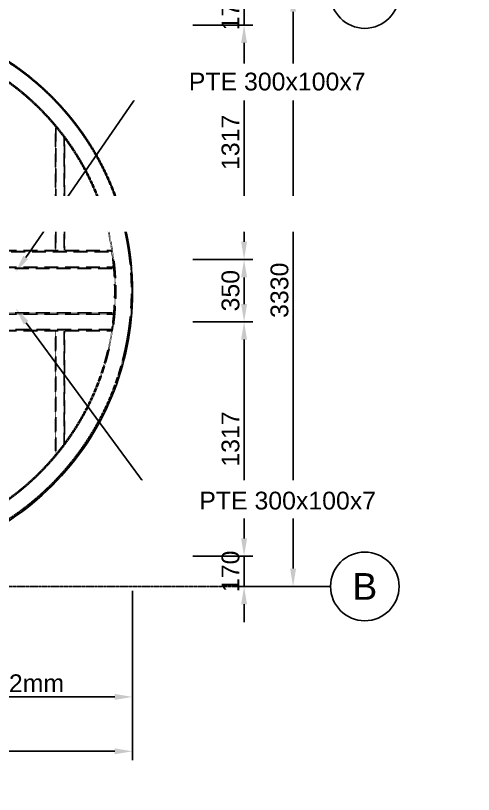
# Model space of a CAD drawing. Header units: millimetres. Extents: x -59786 to 1889966, y -10432 to 69447.
# Drawn here: x 19525 to 22100, y 17261 to 21639 of the extents above; entities that cross this region are included whole.
import ezdxf
from ezdxf import colors
from ezdxf.entities.mleader import LeaderData, LeaderLine
from ezdxf.enums import TextEntityAlignment as Align
from ezdxf.math import Vec2, Vec3

# ---------------------------------------------------------------- set-up
doc = ezdxf.new("R2010")
doc.units = ezdxf.units.MM
doc.header["$LTSCALE"] = 0.2
doc.linetypes.add('CENTER', pattern=[50.8, 31.75, -6.35, 6.35, -6.35])
doc.linetypes.add('HIDDEN', pattern=[9.525, 6.35, -3.175])
for name, color, linetype in [('EE-5', 7, 'Continuous'), ('EE-TEXTO 1', 4, 'Continuous'), ('SIM-COTAS', 1, 'Continuous'), ('SIM-EJES', 8, 'CENTER'), ('SIM-OCULTOS', 8, 'HIDDEN'), ('SIM-PELDAÑOS', 5, 'Continuous')]:
    doc.layers.add(name, color=color, linetype=linetype)
doc.styles.add('ARIAL EE', font='arial.ttf')
doc.styles.get("Standard").update_dxf_attribs({"font": 'arial.ttf'})
doc.dimstyles.new('EE 1_STANDAR', dxfattribs={"dimtxt": 2, "dimasz": 2, "dimexe": 1, "dimexo": 0.5, "dimgap": 0.5, "dimtad": 1, "dimdec": 0, "dimdsep": 46, "dimtxsty": 'ARIAL EE', "dimcen": 1.5, "dimclrd": 256, "dimclre": 256, "dimclrt": 2, "dimadec": 0, "dimazin": 0, "dimtfac": 1, "dimtdec": 0, "dimtix": 1, "dimtmove": 0, "dimatfit": 2, "dimfxl": 1, "dimlwd": -1, "dimlwe": -1, "dimarcsym": 0})

# ---------------------------------------------------------------- blocks, each defined once
blk = doc.blocks.new('*D57')
at = {"layer": 'SIM-COTAS', "transparency": 16777216}
for p, q in [((21270.9, 21759.7), (21035.3, 21759.7)), ((21085.3, 21659.7), (21085.3, 18529.7)), ((21270.9, 18429.7), (21035.3, 18429.7))]:
    blk.add_line(p, q, dxfattribs=at)
for points in [[(21068.7, 21659.7), (21102, 21659.7), (21085.3, 21759.7)], [(21068.7, 18529.7), (21102, 18529.7), (21085.3, 18429.7)]]:
    blk.add_solid(points, dxfattribs=at)
at = {"layer": 'SIM-COTAS', "color": 2, "transparency": 16777216, "insert": (21009.2, 20094.7), "char_height": 100, "attachment_point": 5, "rotation": 90, "style": 'ARIAL EE'}
blk.add_mtext('3330', dxfattribs=at)
blk = doc.blocks.new('*D58')
at = {"layer": 'SIM-COTAS', "transparency": 16777216}
for p, q in [((20182.3, 18404.7), (20182.3, 17453.1)), ((18341.7, 17292.1), (18341.7, 17553.1)), ((18441.7, 17503.1), (20082.3, 17503.1))]:
    blk.add_line(p, q, dxfattribs=at)
for points in [[(18441.7, 17519.7), (18441.7, 17486.4), (18341.7, 17503.1)], [(20082.3, 17519.7), (20082.3, 17486.4), (20182.3, 17503.1)]]:
    blk.add_solid(points, dxfattribs=at)
at = {"layer": 'SIM-COTAS', "color": 2, "transparency": 16777216, "insert": (19262, 17579.1), "char_height": 100, "attachment_point": 5, "style": 'ARIAL EE'}
blk.add_mtext('1841', dxfattribs=at)
blk = doc.blocks.new('*D59')
at = {"layer": 'SIM-COTAS', "transparency": 16777216}
for p, q in [((20809.8, 21859.7), (20809.8, 21959.7)), ((21270.9, 21759.7), (20759.8, 21759.7)), ((20809.8, 21759.7), (20809.8, 21584.7)), ((20522.5, 21584.7), (20859.8, 21584.7)), ((20809.8, 21484.7), (20809.8, 21384.7))]:
    blk.add_line(p, q, dxfattribs=at)
for points in [[(20793.1, 21859.7), (20826.5, 21859.7), (20809.8, 21759.7)], [(20793.1, 21484.7), (20826.5, 21484.7), (20809.8, 21584.7)]]:
    blk.add_solid(points, dxfattribs=at)
at = {"layer": 'SIM-COTAS', "color": 2, "transparency": 16777216, "insert": (20733.7, 21672.2), "char_height": 100, "attachment_point": 5, "rotation": 90, "style": 'ARIAL EE'}
blk.add_mtext('175', dxfattribs=at)
blk = doc.blocks.new('*D60')
at = {"layer": 'SIM-COTAS', "transparency": 16777216}
for p, q in [((20522.5, 19917.2), (20859.8, 19917.2)), ((20809.8, 19817.2), (20809.8, 18699.8)), ((20522.5, 18599.8), (20859.8, 18599.8))]:
    blk.add_line(p, q, dxfattribs=at)
for points in [[(20793.1, 19817.2), (20826.5, 19817.2), (20809.8, 19917.2)], [(20793.1, 18699.8), (20826.5, 18699.8), (20809.8, 18599.8)]]:
    blk.add_solid(points, dxfattribs=at)
at = {"layer": 'SIM-COTAS', "color": 2, "transparency": 16777216, "insert": (20733.7, 19258.5), "char_height": 100, "attachment_point": 5, "rotation": 90, "style": 'ARIAL EE'}
blk.add_mtext('1317', dxfattribs=at)
blk = doc.blocks.new('*D61')
at = {"layer": 'SIM-COTAS', "transparency": 16777216}
for p, q in [((20809.8, 18699.8), (20809.8, 18799.8)), ((20522.5, 18599.8), (20859.8, 18599.8)), ((20809.8, 18599.8), (20809.8, 18429.7)), ((21270.9, 18429.7), (20759.8, 18429.7)), ((20809.8, 18329.7), (20809.8, 18229.7))]:
    blk.add_line(p, q, dxfattribs=at)
for points in [[(20793.1, 18699.8), (20826.5, 18699.8), (20809.8, 18599.8)], [(20793.1, 18329.7), (20826.5, 18329.7), (20809.8, 18429.7)]]:
    blk.add_solid(points, dxfattribs=at)
at = {"layer": 'SIM-COTAS', "color": 2, "transparency": 16777216, "insert": (20733.7, 18514.7), "char_height": 100, "attachment_point": 5, "rotation": 90, "style": 'ARIAL EE'}
blk.add_mtext('170', dxfattribs=at)
blk = doc.blocks.new('*D80')
at = {"layer": 'SIM-COTAS', "transparency": 16777216}
for p, q in [((20522.5, 20267.2), (20859.8, 20267.2)), ((20809.8, 20017.2), (20809.8, 20167.2)), ((20522.5, 19917.2), (20859.8, 19917.2))]:
    blk.add_line(p, q, dxfattribs=at)
for points in [[(20793.1, 20167.2), (20826.5, 20167.2), (20809.8, 20267.2)], [(20793.1, 20017.2), (20826.5, 20017.2), (20809.8, 19917.2)]]:
    blk.add_solid(points, dxfattribs=at)
at = {"layer": 'SIM-COTAS', "color": 2, "transparency": 16777216, "insert": (20733.7, 20092.2), "char_height": 100, "attachment_point": 5, "rotation": 90, "style": 'ARIAL EE'}
blk.add_mtext('350', dxfattribs=at)
blk = doc.blocks.new('*D81')
at = {"layer": 'SIM-COTAS', "transparency": 16777216}
for p, q in [((20522.5, 21584.7), (20859.8, 21584.7)), ((20809.8, 20367.2), (20809.8, 21484.7)), ((20522.5, 20267.2), (20859.8, 20267.2))]:
    blk.add_line(p, q, dxfattribs=at)
for points in [[(20793.1, 21484.7), (20826.5, 21484.7), (20809.8, 21584.7)], [(20793.1, 20367.2), (20826.5, 20367.2), (20809.8, 20267.2)]]:
    blk.add_solid(points, dxfattribs=at)
at = {"layer": 'SIM-COTAS', "color": 2, "transparency": 16777216, "insert": (20733.7, 20926), "char_height": 100, "attachment_point": 5, "rotation": 90, "style": 'ARIAL EE'}
blk.add_mtext('1317', dxfattribs=at)
blk = doc.blocks.new('*D82')
at = {"layer": 'SIM-COTAS', "transparency": 16777216}
for p, q in [((20182.3, 18404.7), (20182.3, 17758.7)), ((18341.7, 17285.7), (18341.7, 17858.7)), ((18441.7, 17808.7), (20082.3, 17808.7))]:
    blk.add_line(p, q, dxfattribs=at)
for points in [[(18441.7, 17825.4), (18441.7, 17792.1), (18341.7, 17808.7)], [(20082.3, 17825.4), (20082.3, 17792.1), (20182.3, 17808.7)]]:
    blk.add_solid(points, dxfattribs=at)
at = {"layer": 'SIM-COTAS', "color": 2, "transparency": 16777216, "insert": (19262, 17884.8), "char_height": 100, "attachment_point": 5, "style": 'ARIAL EE'}
blk.add_mtext('PTE 50x50x2mm', dxfattribs=at)
blk = doc.blocks.new('ITEM_1')
at = {"layer": 'EE-5'}
blk.add_circle((0, 0), 3.857, dxfattribs=at)
at = {"layer": 'EE-TEXTO 1', "style": 'ARIAL EE', "flags": 4}
blk.add_attdef('EJE', text='', height=3, dxfattribs=at).set_placement((0.001, -0.001), align=Align.MIDDLE_CENTER)

msp = doc.modelspace()

# ---------------------------------------------------------------- linework, layer by layer
at = {"layer": 'SIM-EJES'}
msp.add_line((21295.858, 18429.656), (10861.16, 18429.656), dxfattribs=at)

# ---------------------------------------------------------------- block references
at = {"layer": 'SIM-COTAS'}
ref = msp.add_blockref('ITEM_1', (21488.715, 21759.656), dxfattribs=dict(at, xscale=50.00000000000001, yscale=50.00000000000001, zscale=50.00000000000001, rotation=179.9999999999999))
ref.add_attrib('EJE', 'A', dxfattribs={"layer": 'EE-TEXTO 1', "height": 150, "style": 'ARIAL EE', "flags": 4}).set_placement((21488.648, 21759.7), align=Align.MIDDLE_CENTER)
ref = msp.add_blockref('ITEM_1', (21488.715, 18429.656), dxfattribs=dict(at, xscale=50.00000000000001, yscale=50.00000000000001, zscale=50.00000000000001, rotation=179.9999999999999))
ref.add_attrib('EJE', 'B', dxfattribs={"layer": 'EE-TEXTO 1', "height": 150, "style": 'ARIAL EE', "flags": 4}).set_placement((21488.648, 18429.7), align=Align.MIDDLE_CENTER)

# ---------------------------------------------------------------- dimensions: what is measured, and where the dimension line sits
dim = msp.add_linear_dim(base=(20809.804, 21584.656), p1=(21295.858, 21759.656), p2=(20497.471, 21584.656), angle=90, dimstyle='EE 1_STANDAR', dxfattribs=at)
dim.commit()
dim.dimension.update_dxf_attribs({"geometry": '*D59', "text_midpoint": (20809.804, 21672.156), "dimtype": 160})
for base, p1, p2, picture, middle in [((21085.328, 18429.656), (21295.858, 21759.656), (21295.858, 18429.656), '*D57', (21009.236, 20094.656)), ((20809.804, 21584.656), (20497.471, 20267.246), (20497.471, 21584.656), '*D81', (20733.713, 20925.951)), ((20809.804, 20267.246), (20497.471, 19917.246), (20497.471, 20267.246), '*D80', (20733.713, 20092.246)), ((20809.804, 18599.835), (20497.471, 19917.246), (20497.471, 18599.835), '*D60', (20733.713, 19258.541)), ((20809.804, 18429.656), (20497.471, 18599.835), (21295.858, 18429.656), '*D61', (20733.747, 18514.746))]:
    dim = msp.add_linear_dim(base=base, p1=p1, p2=p2, angle=90, dimstyle='EE 1_STANDAR', dxfattribs=at)
    dim.commit()
    dim.dimension.update_dxf_attribs({"geometry": picture, "text_midpoint": middle})
dim = msp.add_linear_dim(base=(20182.327, 17503.052), p1=(18341.742, 17267.122), p2=(20182.327, 18429.656), dimstyle='EE 1_STANDAR', dxfattribs=at)
dim.commit()
dim.dimension.update_dxf_attribs({"geometry": '*D58', "text_midpoint": (19262.035, 17579.109)})
dim = msp.add_linear_dim(base=(20182.327, 17808.749), p1=(18341.742, 17260.694), p2=(20182.327, 18429.656), text='PTE 50x50x2mm', dimstyle='EE 1_STANDAR', dxfattribs=at)
dim.commit()
dim.dimension.update_dxf_attribs({"geometry": '*D82', "text_midpoint": (19262.035, 17884.806)})

# ---------------------------------------------------------------- next in the draw order: leaders
at = {"layer": 'SIM-COTAS', "linetype": 'Continuous'}
ml = msp.add_multileader_mtext('Standard', dxfattribs=at)
ml.set_content('{\\C2;PTE 300x100x7}', color=256)
ml.set_leader_properties()
ml.build(insert=Vec2(0, 0))
ml.multileader.update_dxf_attribs({"dogleg_length": 3.724, "arrow_head_size": 100, "scale": 50})
ctx = ml.context
ctx.base_point, ctx.scale, ctx.char_height, ctx.arrow_head_size, ctx.landing_gap_size, ctx.plane_origin = Vec3(20448.965, 21266.931), 50, 100, 100, 50, Vec3(16048.145, 3965.691)
notes = []
notes.append((ctx, [(0, (1, 1, 0), (20262.788, 21266.931), (1, 0), 186.178, [(0, [(19524.919, 20196.75)], 0, [])])]))
ctx.mtext.insert, ctx.mtext.rotation, ctx.mtext.width, ctx.mtext.defined_height, ctx.mtext.flow_direction = Vec3(20498.965, 21317.818), 6.28318531, 1006.96264, 822.189, 5
ctx.mtext.has_bg_fill, ctx.mtext.bg_color, ctx.mtext.bg_scale_factor, ctx.mtext.bg_transparency, ctx.mtext.use_window_bg_color = 1, -1073741824, 1.5, 0, 1
ml = msp.add_multileader_mtext('Standard', dxfattribs=at)
ml.set_content('{\\C2;PTE 300x100x7}', color=256)
ml.set_leader_properties()
ml.build(insert=Vec2(0, 0))
ml.multileader.update_dxf_attribs({"dogleg_length": 3.724, "arrow_head_size": 100, "scale": 50})
ctx = ml.context
ctx.base_point, ctx.scale, ctx.char_height, ctx.arrow_head_size, ctx.landing_gap_size, ctx.plane_origin = Vec3(20507.888, 18911.413), 50, 100, 100, 50, Vec3(16048.145, 36223.621)
notes.append((ctx, [(0, (1, 1, 0), (20321.71, 18911.413), (1, 0), 186.178, [(0, [(19524.919, 19992.562)], 0, [])])]))
ctx.mtext.insert, ctx.mtext.width, ctx.mtext.defined_height, ctx.mtext.flow_direction = Vec3(20557.888, 18962.299), 1016.98636, 822.189, 5
ctx.mtext.has_bg_fill, ctx.mtext.bg_color, ctx.mtext.bg_scale_factor, ctx.mtext.bg_transparency, ctx.mtext.use_window_bg_color = 1, -1073741824, 1.5, 0, 1
for ctx, leaders in notes:
    for number, flags, end, landing, length, lines in leaders:
        leader = LeaderData()
        leader.index, (leader.has_last_leader_line, leader.has_dogleg_vector, leader.attachment_direction) = number, flags
        leader.last_leader_point, leader.dogleg_vector, leader.dogleg_length = Vec3(end), Vec3(landing), length
        for number, points, colour, breaks in lines:
            line = LeaderLine()
            line.index, line.vertices, line.color, line.breaks = number, Vec3.list(points), colors.encode_raw_color(colour), breaks
            leader.lines.append(line)
        ctx.leaders.append(leader)

# ---------------------------------------------------------------- next in the draw order: linework, layer by layer
at = {"layer": 'SIM-OCULTOS'}
for p, q in [((18391.742, 20224.246, 3.862), (20075.92, 20224.246, 3.862)), ((18391.742, 19960.246, 3.862), (20077.8, 19960.246, 3.862))]:
    msp.add_line(p, q, dxfattribs=at)

# ---------------------------------------------------------------- next in the draw order: leaders
at = {"layer": 'SIM-COTAS', "linetype": 'Continuous'}
ml = msp.add_multileader_mtext('Standard', dxfattribs=at)
ml.set_content('{\\C2;PTE 300x100x7}', color=256)
ml.set_leader_properties()
ml.build(insert=Vec2(0, 0))
ml.multileader.update_dxf_attribs({"dogleg_length": 0.0025, "arrow_head_size": 100, "scale": 50})
ctx = ml.context
ctx.base_point, ctx.scale, ctx.char_height, ctx.arrow_head_size, ctx.landing_gap_size, ctx.plane_origin = Vec3(8376.408, 21261.81), 50, 100, 100, 50, Vec3(4001.224, 3965.691)
notes = []
notes.append((ctx, [(0, (1, 1, 0), (8190.23, 21261.81), (1, 0), 186.178, [(0, [(7477.998, 20317.246)], 0, [])])]))
ctx.mtext.insert, ctx.mtext.rotation, ctx.mtext.width, ctx.mtext.defined_height, ctx.mtext.flow_direction = Vec3(8426.408, 21312.697), 6.28318531, 994.35046, 411.095, 5
ctx.mtext.has_bg_fill, ctx.mtext.bg_color, ctx.mtext.bg_scale_factor, ctx.mtext.bg_transparency, ctx.mtext.use_window_bg_color = 1, -1073741824, 1.5, 0, 1
ml = msp.add_multileader_mtext('Standard', dxfattribs=at)
ml.set_content('{\\C2;PTE 300x100x7}', color=256)
ml.set_leader_properties()
ml.build(insert=Vec2(0, 0))
ml.multileader.update_dxf_attribs({"dogleg_length": 0.0025, "arrow_head_size": 100, "scale": 50})
ctx = ml.context
ctx.base_point, ctx.scale, ctx.char_height, ctx.arrow_head_size, ctx.landing_gap_size, ctx.plane_origin = Vec3(8288.146, 18924.61), 50, 100, 100, 50, Vec3(4001.224, 36223.621)
notes.append((ctx, [(0, (1, 1, 0), (8101.968, 18924.61), (1, 0), 186.178, [(0, [(7477.998, 19867.246)], 0, [])])]))
ctx.mtext.insert, ctx.mtext.width, ctx.mtext.defined_height, ctx.mtext.flow_direction = Vec3(8338.146, 18975.497), 994.35046, 411.095, 5
ctx.mtext.has_bg_fill, ctx.mtext.bg_color, ctx.mtext.bg_scale_factor, ctx.mtext.bg_transparency, ctx.mtext.use_window_bg_color = 1, -1073741824, 1.5, 0, 1
for ctx, leaders in notes:
    for number, flags, end, landing, length, lines in leaders:
        leader = LeaderData()
        leader.index, (leader.has_last_leader_line, leader.has_dogleg_vector, leader.attachment_direction) = number, flags
        leader.last_leader_point, leader.dogleg_vector, leader.dogleg_length = Vec3(end), Vec3(landing), length
        for number, points, colour, breaks in lines:
            line = LeaderLine()
            line.index, line.vertices, line.color, line.breaks = number, Vec3.list(points), colors.encode_raw_color(colour), breaks
            leader.lines.append(line)
        ctx.leaders.append(leader)

# ---------------------------------------------------------------- next in the draw order: linework, layer by layer
at = {"layer": 'SIM-OCULTOS'}
for p, q in [((19749.21, 21014.21), (19749.21, 20317.246, 3.862)), ((19751.21, 21011.798), (19751.21, 20317.246, 3.862)), ((19797.21, 20953.188), (19797.21, 20317.246, 3.862)), ((19799.21, 20950.493), (19799.21, 20317.246, 3.862)), ((20062.923, 20310.246, 3.862), (18391.742, 20310.246, 3.862)), ((20066.334, 19874.246, 3.862), (18391.742, 19874.246, 3.862)), ((19749.21, 19191.886), (19749.21, 19867.246, 3.862)), ((19751.21, 19172.694), (19751.21, 19867.246, 3.862)), ((19797.21, 19231.304), (19797.21, 19867.246, 3.862)), ((19799.21, 19233.999), (19799.21, 19867.246, 3.862))]:
    msp.add_line(p, q, dxfattribs=at)
at = {"layer": 'SIM-OCULTOS', "elevation": -3.862}
msp.add_lwpolyline([(18391.742, 18549.835), (18391.742, 18649.835), (18642.327, 18649.835, 0.99832887), (18642.327, 21534.656), (18391.742, 21534.656), (18391.742, 21634.656), (18642.327, 21634.656, -0.99843721), (18642.327, 18549.835)], format="xyb", close=True, dxfattribs=at)
for points in [[(18391.742, 18555.835), (18642.327, 18555.835, 0.99843111), (18642.327, 21628.656), (18391.742, 21628.656)], [(18391.742, 18643.835), (18642.327, 18643.835, 0.99833579), (18642.327, 21540.656), (18391.742, 21540.656)]]:
    msp.add_lwpolyline(points, format="xyb", dxfattribs=at)
at = {"layer": 'SIM-OCULTOS'}
for points in [[(20075.92, 20217.246), (18391.742, 20217.246), (18391.742, 20317.246), (20062.923, 20317.246)], [(20077.8, 19967.246), (18391.742, 19967.246), (18391.742, 19867.246), (20066.334, 19867.246)]]:
    msp.add_lwpolyline(points, close=True, dxfattribs=at)
at = {"layer": 'SIM-PELDAÑOS', "elevation": -3.862}
msp.add_lwpolyline([(18216.742, 21634.656), (18642.327, 21634.656, -0.41230676), (20182.327, 20081.443, -0.41520921), (18642.327, 18549.835), (18216.742, 18549.835), (18216.742, 18649.835), (17916.742, 18649.835), (17916.742, 19867.246), (18216.742, 19867.246), (18216.742, 19967.246), (18466.742, 19967.246), (18466.742, 20217.246), (18216.742, 20217.246)], format="xyb", close=True, dxfattribs=at)

# ---------------------------------------------------------------- next in the draw order: leaders
at = {"layer": 'SIM-COTAS', "linetype": 'Continuous'}
ml = msp.add_multileader_mtext('Standard', dxfattribs=at)
ml.set_content('{\\C2;COLUMNA\\P\\A1;PTE 250x250x8mm}', color=256)
ml.set_leader_properties()
ml.build(insert=Vec2(0, 0))
ml.multileader.update_dxf_attribs({"dogleg_length": 0.0025, "arrow_head_size": 100, "scale": 50})
ctx = ml.context
ctx.base_point, ctx.scale, ctx.char_height, ctx.arrow_head_size, ctx.landing_gap_size, ctx.plane_origin = Vec3(2387.435, 20493.216), 50, 100, 100, 50, Vec3(-2063.969, 37668.534)
notes = []
notes.append((ctx, [(0, (1, 1, 0), (2201.257, 20493.216), (1, 0), 186.178, [(0, [(1894.821, 20217.246)], 0, [])])]))
ctx.mtext.insert, ctx.mtext.width, ctx.mtext.defined_height, ctx.mtext.flow_direction = Vec3(2437.435, 20544.069), 1234.08384, 411.095, 5
for ctx, leaders in notes:
    for number, flags, end, landing, length, lines in leaders:
        leader = LeaderData()
        leader.index, (leader.has_last_leader_line, leader.has_dogleg_vector, leader.attachment_direction) = number, flags
        leader.last_leader_point, leader.dogleg_vector, leader.dogleg_length = Vec3(end), Vec3(landing), length
        for number, points, colour, breaks in lines:
            line = LeaderLine()
            line.index, line.vertices, line.color, line.breaks = number, Vec3.list(points), colors.encode_raw_color(colour), breaks
            leader.lines.append(line)
        ctx.leaders.append(leader)

# ---------------------------------------------------------------- next in the draw order: leaders
ml = msp.add_multileader_mtext('Standard', dxfattribs=at)
ml.set_content('{\\C2;PTE 300x100x7}', color=256)
ml.set_leader_properties()
ml.build(insert=Vec2(0, 0))
ml.multileader.update_dxf_attribs({"dogleg_length": 0.0025, "arrow_head_size": 100, "scale": 50})
ctx = ml.context
ctx.base_point, ctx.scale, ctx.char_height, ctx.arrow_head_size, ctx.landing_gap_size, ctx.plane_origin = Vec3(23001.806, 20524.012), 50, 100, 100, 50, Vec3(27991.659, 36223.621)
ctx.text_align_type = 2
notes = []
notes.append((ctx, [(0, (1, 1, 0), (24264.928, 20524.012), (-1, 0), 186.178, [(1, [(24469.598, 19967.246), (24525.904, 20317.246)], 0, [])])]))
ctx.mtext.insert, ctx.mtext.rotation, ctx.mtext.width, ctx.mtext.defined_height, ctx.mtext.alignment, ctx.mtext.flow_direction = Vec3(24028.75, 20574.899), 6.28318531, 994.35046, 411.095, 3, 5
ctx.mtext.has_bg_fill, ctx.mtext.bg_color, ctx.mtext.bg_scale_factor, ctx.mtext.bg_transparency, ctx.mtext.use_window_bg_color = 1, -1073741824, 1.5, 0, 1
for ctx, leaders in notes:
    for number, flags, end, landing, length, lines in leaders:
        leader = LeaderData()
        leader.index, (leader.has_last_leader_line, leader.has_dogleg_vector, leader.attachment_direction) = number, flags
        leader.last_leader_point, leader.dogleg_vector, leader.dogleg_length = Vec3(end), Vec3(landing), length
        for number, points, colour, breaks in lines:
            line = LeaderLine()
            line.index, line.vertices, line.color, line.breaks = number, Vec3.list(points), colors.encode_raw_color(colour), breaks
            leader.lines.append(line)
        ctx.leaders.append(leader)

doc.saveas('drawing.dxf')
